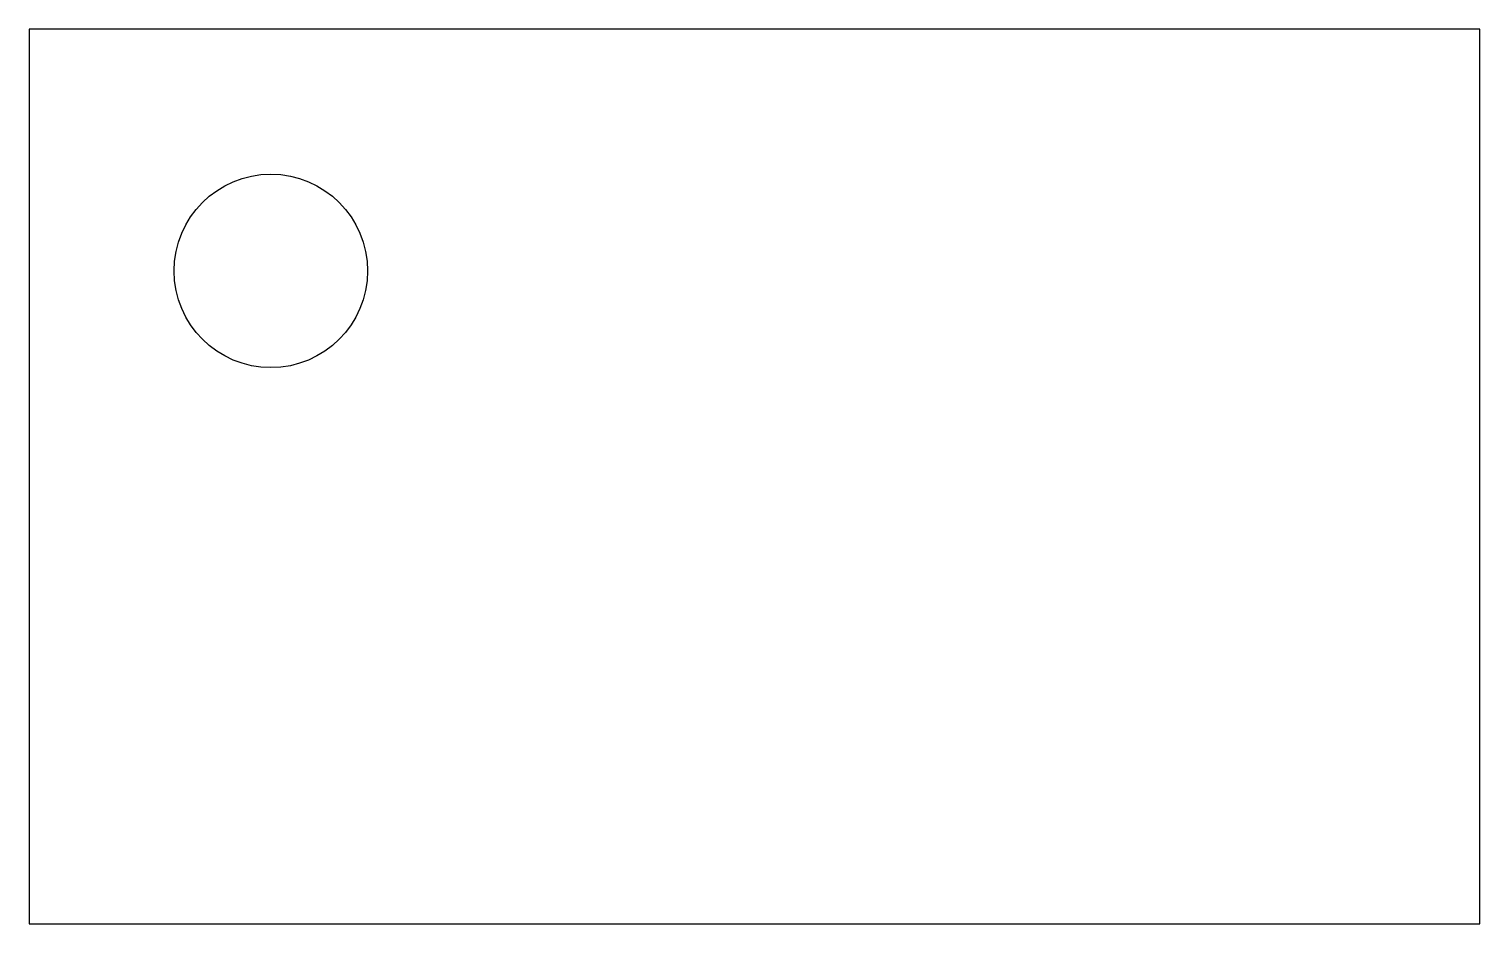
# Model space of a CAD drawing. Header units: millimetres. Extents: x 0 to 30, y 0 to 18.5.
import ezdxf

# ---------------------------------------------------------------- set-up
doc = ezdxf.new("R2010")
doc.units = ezdxf.units.MM
doc.layers.add('HANGING', color=7, linetype='Continuous')
doc.layers.add('OUTLINE', color=7, linetype='Continuous')

msp = doc.modelspace()

# ---------------------------------------------------------------- linework, layer by layer
at = {"layer": 'HANGING'}
msp.add_circle((5, 13.5), 2, dxfattribs=at)
at = {"layer": 'OUTLINE'}
msp.add_lwpolyline([(0, 0), (30, 0), (30, 18.5), (0, 18.5)], close=True, dxfattribs=at)

doc.saveas('drawing.dxf')
